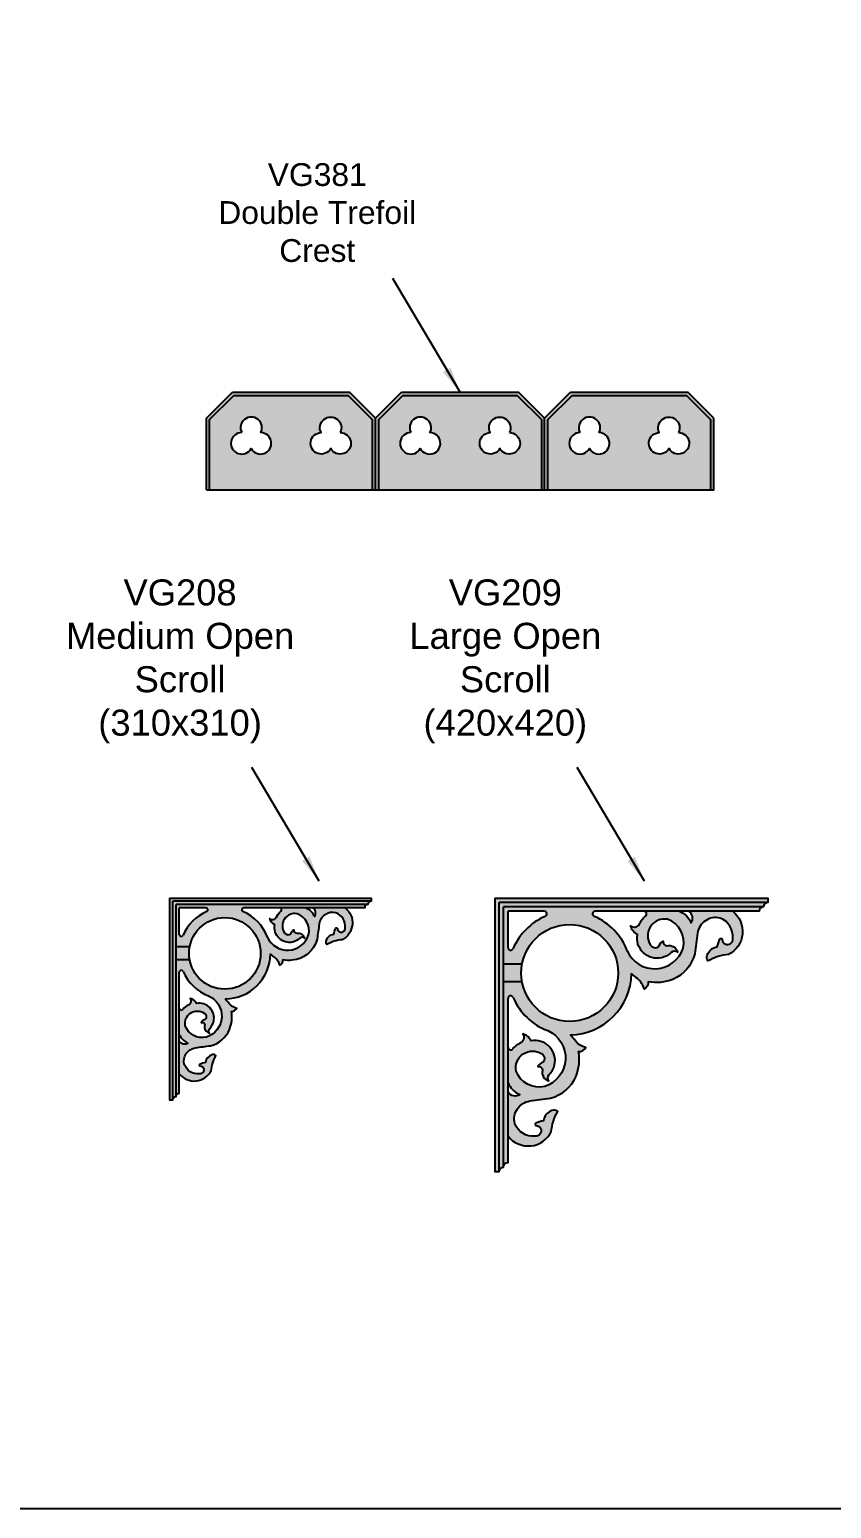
# Model space of a CAD drawing. Header units: millimetres. Extents: x -38686 to 870903, y -23218 to 232707.
# Drawn here: x 5141 to 6374, y 21910 to 24182 of the extents above; entities that cross this region are included whole.
import ezdxf

# ---------------------------------------------------------------- set-up
doc = ezdxf.new("R2010")
doc.units = ezdxf.units.MM
doc.header["$LTSCALE"] = 10
doc.layers.add('42 - Detail Hatch', color=7, linetype='Continuous')
doc.layers.add('44 - Detail Text', color=7, linetype='Continuous')
doc.styles.add('1-20', font='romans.shx', dxfattribs={"width": 0.8, "height": 35})
doc.dimstyles.new('1-20', dxfattribs={"dimtxt": 35, "dimasz": 40, "dimexe": 40, "dimexo": 40, "dimgap": 40, "dimtad": 1, "dimdec": 0, "dimzin": 0, "dimdsep": 46, "dimtxsty": '1-20', "dimblk": 'OBLIQUE', "dimcen": 40, "dimdle": 40, "dimclrd": 251, "dimclre": 251, "dimclrt": 251, "dimadec": 0, "dimazin": 0, "dimtfac": 1, "dimtdec": 0, "dimtix": 1, "dimtmove": 1, "dimatfit": 3, "dimfxl": 1, "dimtolj": 1, "dimtzin": 0, "dimlwd": 25, "dimarcsym": 0})

# ---------------------------------------------------------------- blocks, each defined once
blk = doc.blocks.new('_Oblique')
at = {"color": 0, "linetype": 'ByBlock', "lineweight": -2}
blk.add_line((-0.5, -0.5), (0.5, 0.5), dxfattribs=at)

msp = doc.modelspace()

# ---------------------------------------------------------------- hatches: boundary and pattern name
at = {"layer": '42 - Detail Hatch', "ltscale": 10}
h = msp.add_hatch(color=69, dxfattribs=at)
h.paths.add_polyline_path([(5668.186, 23582.734), (5631.115, 23619.805), (5455.257, 23619.805), (5418.186, 23582.734), (5418.186, 23474.805), (5668.186, 23474.805)], flags=17)
h.paths.add_polyline_path([(5481.962, 23538.484, -1.75846864), (5467.462, 23562.858, -1.62685177), (5496.906, 23562.852, -1.7312516)], flags=16)
h.paths.add_polyline_path([(5589.465, 23562.852, -1.62685177), (5618.909, 23562.858, -1.75846864), (5604.409, 23538.484, -1.7312516)], flags=16)
h.paths.add_polyline_path([(5633.186, 23624.805), (5453.186, 23624.805), (5413.186, 23584.805), (5413.186, 23474.805), (5418.186, 23474.805), (5418.186, 23582.734), (5455.257, 23619.805), (5543.186, 23619.805), (5631.115, 23619.805), (5668.186, 23582.734), (5668.186, 23474.805), (5673.186, 23474.805), (5673.186, 23584.805)])
h.paths.add_polyline_path([(5715.257, 23619.805), (5891.115, 23619.805), (5928.186, 23582.734), (5928.186, 23474.805), (5933.186, 23474.805), (5933.186, 23584.805), (5893.186, 23624.805), (5713.186, 23624.805), (5673.186, 23584.805), (5673.186, 23474.805), (5678.186, 23474.805), (5678.186, 23582.734)])
h.paths.add_polyline_path([(5928.186, 23582.734), (5891.115, 23619.805), (5715.257, 23619.805), (5678.186, 23582.734), (5678.186, 23474.805), (5928.186, 23474.805)], flags=17)
h.paths.add_polyline_path([(5756.906, 23562.852, -1.7312516), (5741.962, 23538.484, -1.75846864), (5727.462, 23562.858, -1.62685177)], flags=16)
h.paths.add_polyline_path([(5849.465, 23562.852, -1.62685177), (5878.909, 23562.858, -1.75846864), (5864.409, 23538.484, -1.7312516)], flags=16)
h.paths.add_polyline_path([(6151.115, 23619.805), (5975.257, 23619.805), (5938.186, 23582.734), (5938.186, 23474.805), (6188.186, 23474.805), (6188.186, 23582.734)])
h.paths.add_polyline_path([(6016.906, 23562.852, -1.7312516), (6001.962, 23538.484, -1.75846864), (5987.462, 23562.858, -1.62685177)], flags=16)
h.paths.add_polyline_path([(6109.465, 23562.852, -1.62685177), (6138.909, 23562.858, -1.75846864), (6124.409, 23538.484, -1.7312516)], flags=16)
h.paths.add_polyline_path([(6153.186, 23624.805), (5973.186, 23624.805), (5933.186, 23584.805), (5933.186, 23474.805), (5938.186, 23474.805), (5938.186, 23582.734), (5975.257, 23619.805), (6151.115, 23619.805), (6188.186, 23582.734), (6188.186, 23474.805), (6193.186, 23474.805), (6193.186, 23584.805)])
h = msp.add_hatch(color=69, dxfattribs=at)
h.paths.add_polyline_path([(5511.562, 22762.224, 0.05281141), (5518.602, 22756.404, -0.15094614), (5526.02, 22744.431, 0.280416), (5530.705, 22752.76, 0.14575824), (5558.426, 22755.623, 0.23410472), (5583.413, 22784.645, -0.00489188), (5586.667, 22807.94, -0.44031891), (5612.175, 22825.119, -0.34568788), (5626.49, 22802.084, -1.0677228), (5614.517, 22801.043, 0.65612464), (5611.914, 22801.433, 0.0478641), (5609.051, 22792.453, 0.28857314), (5597.599, 22783.018, 0.27110551), (5598.445, 22776.446, -0.10873511), (5621.805, 22783.734, 0.54707525), (5626.513, 22832.805), (5576.646, 22832.805, -0.42797946), (5579.379, 22819.531, 0.19022659), (5565.974, 22832.805), (5525.705, 22832.805, -0.70174475), (5527.624, 22827.499, 0.11891308), (5520.424, 22817.831, -0.4156452), (5510.663, 22816.139, 0.22217937), (5518.342, 22806.639, 0.53323045), (5545.737, 22779.96, 0.11872688), (5556.545, 22785.903, -0.36442433), (5563.957, 22786.402, 0.41599938), (5552.049, 22793.755, -0.48920781), (5547.624, 22799.091, 0.21763596), (5542.809, 22792.844, -0.44261599), (5533.243, 22794.503, -0.66270922), (5552.7, 22823.688, -0.37532627), (5570.334, 22791.152, -0.68890684), (5506.95, 22787.8, 0.2020328), (5469.356, 22827.052, -0.8141841), (5470.548, 22832.805), (5626.565, 22832.805), (5656.565, 22832.805, -0.41421356), (5661.565, 22837.805), (5366.565, 22837.805), (5366.565, 22772.805), (5387.482, 22772.805, -0.9125201), (5496.565, 22762.805, -0.9125201), (5387.482, 22752.805), (5366.565, 22752.805), (5366.565, 22542.805, -0.41421356), (5371.565, 22547.805), (5371.565, 22577.805), (5371.565, 22733.823, -0.8141841), (5377.318, 22735.014, 0.2020328), (5416.57, 22697.42, -0.68890684), (5413.218, 22634.036, -0.37532627), (5380.683, 22651.671, -0.66270922), (5409.867, 22671.127, -0.44261599), (5411.526, 22661.561, 0.21763596), (5405.279, 22656.746, -0.48920781), (5410.615, 22652.321, 0.41599938), (5417.968, 22640.413, -0.36442433), (5418.467, 22647.825, 0.11872688), (5424.41, 22658.633, 0.53323045), (5397.731, 22686.028, 0.22217937), (5388.231, 22693.707, -0.4156452), (5386.539, 22683.946, 0.11891308), (5376.871, 22676.746, -0.70174475), (5371.565, 22678.665), (5371.565, 22638.396, 0.19022659), (5384.839, 22624.991, -0.42797946), (5371.565, 22627.724), (5371.565, 22577.858, 0.54707525), (5420.636, 22582.565, -0.10873511), (5427.924, 22605.925, 0.27110551), (5421.352, 22606.771, 0.28857314), (5411.917, 22595.319, 0.0478641), (5402.937, 22592.456, 0.65612464), (5403.327, 22589.853, -1.0677228), (5402.286, 22577.88, -0.34568788), (5379.251, 22592.195, -0.44031891), (5396.43, 22617.703, -0.00489188), (5419.725, 22620.957, 0.23410472), (5448.747, 22645.944, 0.14575824), (5451.61, 22673.665, 0.280416), (5459.939, 22678.35, -0.15094614), (5447.966, 22685.768, 0.05281141), (5442.147, 22692.808, 0.40935338)], flags=17)
h.paths.add_polyline_path([(5371.565, 22791.788), (5371.565, 22832.805), (5412.582, 22832.805, -0.8141841), (5413.773, 22827.052, 0.19083014), (5377.318, 22790.597, -0.8141841)], flags=16)
h.paths.add_polyline_path([(5387.482, 22752.805, -0.04574064), (5386.565, 22762.805, -0.04574064), (5387.482, 22772.805), (5366.565, 22772.805), (5366.565, 22752.805)], flags=16)
h.paths.add_polyline_path([(5366.565, 22837.805), (5661.565, 22837.805, -0.41421356), (5666.565, 22842.805), (5361.565, 22842.805), (5361.565, 22537.805, -0.41421356), (5366.565, 22542.805)])
h.paths.add_polyline_path([(5361.565, 22842.805), (5666.565, 22842.805), (5666.565, 22847.805), (5356.565, 22847.805), (5356.565, 22537.805), (5361.565, 22537.805)])
h = msp.add_hatch(color=69, dxfattribs=at)
h.paths.add_polyline_path([(6066.562, 22731.856, 0.05281141), (6076.099, 22723.971, -0.15094614), (6086.15, 22707.749, 0.280416), (6092.497, 22719.034, 0.14575824), (6130.054, 22722.913, 0.23410472), (6163.908, 22762.233, -0.00489188), (6168.316, 22793.795, -0.44031891), (6202.875, 22817.069, -0.34568788), (6222.27, 22785.86, -1.0677228), (6206.049, 22784.45, 0.65612464), (6202.522, 22784.979, 0.0478641), (6198.643, 22772.812, 0.28857314), (6183.127, 22760.029, 0.27110551), (6184.273, 22751.125, -0.10873511), (6215.923, 22760.999, 0.54707525), (6222.3, 22827.483), (6154.739, 22827.483, -0.42797946), (6158.442, 22809.498, 0.19022659), (6140.281, 22827.483), (6085.722, 22827.483, -0.70174475), (6088.322, 22820.294, 0.11891308), (6078.568, 22807.195, -0.4156452), (6065.344, 22804.903, 0.22217937), (6075.747, 22792.031, 0.53323045), (6112.862, 22755.885, 0.11872688), (6127.506, 22763.937, -0.36442433), (6137.548, 22764.613, 0.41599938), (6121.414, 22774.576, -0.48920781), (6115.419, 22781.805, 0.21763596), (6108.895, 22773.341, -0.44261599), (6095.936, 22775.589, -0.66270922), (6122.296, 22815.13, -0.37532627), (6146.187, 22771.049, -0.68890684), (6060.313, 22766.508, 0.2020328), (6009.379, 22819.688, -0.8141841), (6010.993, 22827.483), (6222.371, 22827.483), (6263.016, 22827.483, -0.41421356), (6269.791, 22834.257), (5870.113, 22834.257), (5870.113, 22746.192), (5898.452, 22746.192, -0.9125201), (6046.242, 22732.644, -0.9125201), (5898.452, 22719.096), (5870.113, 22719.096), (5870.113, 22434.579, -0.41421356), (5876.887, 22441.354), (5876.887, 22481.999), (5876.887, 22693.377, -0.8141841), (5884.682, 22694.991, 0.2020328), (5937.862, 22644.057, -0.68890684), (5933.321, 22558.183, -0.37532627), (5889.24, 22582.074, -0.66270922), (5928.781, 22608.435, -0.44261599), (5931.029, 22595.475, 0.21763596), (5922.565, 22588.951, -0.48920781), (5929.795, 22582.956, 0.41599938), (5939.757, 22566.822, -0.36442433), (5940.433, 22576.864, 0.11872688), (5948.485, 22591.508, 0.53323045), (5912.339, 22628.623, 0.22217937), (5899.467, 22639.026, -0.4156452), (5897.175, 22625.802, 0.11891308), (5884.076, 22616.048, -0.70174475), (5876.887, 22618.648), (5876.887, 22564.089, 0.19022659), (5894.872, 22545.928, -0.42797946), (5876.887, 22549.631), (5876.887, 22482.07, 0.54707525), (5943.371, 22488.447, -0.10873511), (5953.245, 22520.097, 0.27110551), (5944.341, 22521.243, 0.28857314), (5931.558, 22505.727, 0.0478641), (5919.392, 22501.848, 0.65612464), (5919.921, 22498.321, -1.0677228), (5918.51, 22482.1, -0.34568788), (5887.301, 22501.495, -0.44031891), (5910.575, 22536.054, -0.00489188), (5942.137, 22540.462, 0.23410472), (5981.457, 22574.316, 0.14575824), (5985.336, 22611.873, 0.280416), (5996.621, 22618.22, -0.15094614), (5980.399, 22628.271, 0.05281141), (5972.514, 22637.809, 0.40935338)], flags=17)
h.paths.add_polyline_path([(5876.887, 22771.911), (5876.887, 22827.483), (5932.459, 22827.483, -0.8141841), (5934.073, 22819.688, 0.19083014), (5884.682, 22770.297, -0.8141841)], flags=16)
h.paths.add_polyline_path([(5898.452, 22719.096, -0.04574064), (5897.21, 22732.644, -0.04574064), (5898.452, 22746.192), (5870.113, 22746.192), (5870.113, 22719.096)], flags=16)
h.paths.add_polyline_path([(5870.113, 22834.257), (6269.791, 22834.257, -0.41421356), (6276.565, 22841.031), (5863.339, 22841.031), (5863.339, 22427.805, -0.41421356), (5870.113, 22434.579)])
h.paths.add_polyline_path([(5863.339, 22841.031), (6276.565, 22841.031), (6276.565, 22847.805), (5856.565, 22847.805), (5856.565, 22427.805), (5863.339, 22427.805)])

# ---------------------------------------------------------------- linework, layer by layer
at = {"ltscale": 10}
msp.add_line((5455.257, 23619.805), (5543.186, 23619.805), dxfattribs=at)
at = {"color": 3, "ltscale": 10}
msp.add_lwpolyline([(3559.383, 21910.089), (20050.431, 21910.089), (20050.431, 25573.676), (3559.383, 25573.676)], close=True, dxfattribs=at)
at = {"ltscale": 10}
for points in [[(5413.186, 23584.805), (5453.186, 23624.805)], [(5418.186, 23474.805), (5418.186, 23582.734), (5455.257, 23619.805), (5631.115, 23619.805), (5668.186, 23582.734), (5668.186, 23474.805)], [(5453.186, 23624.805), (5633.186, 23624.805)], [(5673.186, 23584.805), (5633.186, 23624.805)], [(5673.186, 23584.805), (5713.186, 23624.805)], [(5678.186, 23474.805), (5678.186, 23582.734), (5715.257, 23619.805), (5891.115, 23619.805), (5928.186, 23582.734), (5928.186, 23474.805)], [(5713.186, 23624.805), (5893.186, 23624.805)], [(5933.186, 23584.805), (5893.186, 23624.805)], [(5933.186, 23584.805), (5973.186, 23624.805)], [(5938.186, 23474.805), (5938.186, 23582.734), (5975.257, 23619.805), (6151.115, 23619.805), (6188.186, 23582.734), (6188.186, 23474.805)], [(5973.186, 23624.805), (6153.186, 23624.805)], [(6193.186, 23584.805), (6153.186, 23624.805)], [(5413.186, 23474.805), (6193.186, 23474.805), (6193.186, 23584.805)], [(5413.186, 23474.805), (5413.186, 23584.805)], [(5673.186, 23474.805), (5673.186, 23584.805)], [(5933.186, 23474.805), (5933.186, 23584.805)], [(5361.565, 22537.805), (5361.565, 22842.805)], [(5666.565, 22842.805), (5361.565, 22842.805)], [(5366.565, 22542.805), (5366.565, 22837.805)], [(5661.565, 22837.805), (5366.565, 22837.805)], [(5371.565, 22791.788), (5371.565, 22832.805)], [(5412.582, 22832.805), (5371.565, 22832.805)], [(5626.565, 22832.805), (5470.548, 22832.805)], [(5863.339, 22427.805), (5863.339, 22841.031)], [(6276.565, 22841.031), (5863.339, 22841.031)], [(5870.113, 22434.579), (5870.113, 22834.257)], [(6269.791, 22834.257), (5870.113, 22834.257)], [(5876.887, 22771.911), (5876.887, 22827.483)], [(5932.459, 22827.483), (5876.887, 22827.483)], [(6222.371, 22827.483), (6010.993, 22827.483)], [(5387.482, 22772.805), (5366.565, 22772.805)], [(5387.482, 22752.805), (5366.565, 22752.805)], [(5898.452, 22746.192), (5870.113, 22746.192)], [(5371.565, 22577.805), (5371.565, 22733.823)], [(5898.452, 22719.096), (5870.113, 22719.096)], [(5876.887, 22481.999), (5876.887, 22693.377)]]:
    msp.add_lwpolyline(points, dxfattribs=at)
for points in [[(5467.462, 23562.858, 1.75846864), (5481.962, 23538.484, 1.7312516), (5496.906, 23562.852, 1.62685177)], [(5618.909, 23562.858, -1.75846864), (5604.409, 23538.484, -1.7312516), (5589.465, 23562.852, -1.62685177)], [(5727.462, 23562.858, 1.75846864), (5741.962, 23538.484, 1.7312516), (5756.906, 23562.852, 1.62685177)], [(5878.909, 23562.858, -1.75846864), (5864.409, 23538.484, -1.7312516), (5849.465, 23562.852, -1.62685177)], [(5987.462, 23562.858, 1.75846864), (6001.962, 23538.484, 1.7312516), (6016.906, 23562.852, 1.62685177)], [(6138.909, 23562.858, -1.75846864), (6124.409, 23538.484, -1.7312516), (6109.465, 23562.852, -1.62685177)], [(5565.974, 22832.805, -0.19022659), (5579.379, 22819.531, 0.42797946), (5576.646, 22832.805)], [(6140.281, 22827.483, -0.19022659), (6158.442, 22809.498, 0.42797946), (6154.739, 22827.483)], [(5371.565, 22638.396, 0.19022659), (5384.839, 22624.991, -0.42797946), (5371.565, 22627.724)], [(5876.887, 22564.089, 0.19022659), (5894.872, 22545.928, -0.42797946), (5876.887, 22549.631)]]:
    msp.add_lwpolyline(points, format="xyb", close=True, dxfattribs=at)
for points in [[(5356.565, 22847.805), (5666.565, 22847.805), (5666.565, 22842.805), (5666.565, 22842.805, 0.41421356), (5661.565, 22837.805), (5661.565, 22837.805), (5661.565, 22837.805, 0.41421356), (5656.565, 22832.805), (5656.565, 22832.805), (5626.565, 22832.805)], [(5356.565, 22847.805), (5356.565, 22537.805), (5361.565, 22537.805), (5361.565, 22537.805, -0.41421356), (5366.565, 22542.805), (5366.565, 22542.805), (5366.565, 22542.805, -0.41421356), (5371.565, 22547.805), (5371.565, 22547.805), (5371.565, 22577.805)], [(5626.513, 22832.805, -0.54707525), (5621.805, 22783.734, 0.10873511), (5598.445, 22776.446, -0.27110551), (5597.599, 22783.018, -0.28857314), (5609.051, 22792.453, -0.0478641), (5611.914, 22801.433, -0.65612464), (5614.517, 22801.043, 1.0677228), (5626.49, 22802.084, 0.34568788), (5612.175, 22825.119, 0.44031891), (5586.667, 22807.94, 0.00489188), (5583.413, 22784.645, -0.23410472), (5558.426, 22755.623, -0.14575824), (5530.705, 22752.76, -0.280416), (5526.02, 22744.431, 0.15094614), (5518.602, 22756.404, -0.05281141), (5511.562, 22762.224, -0.05281141)], [(5856.565, 22847.805), (6276.565, 22847.805), (6276.565, 22841.031), (6276.565, 22841.031, 0.41421356), (6269.791, 22834.257), (6269.791, 22834.257), (6269.791, 22834.257, 0.41421356), (6263.016, 22827.483), (6263.016, 22827.483), (6222.371, 22827.483)], [(5856.565, 22847.805), (5856.565, 22427.805), (5863.339, 22427.805), (5863.339, 22427.805, -0.41421356), (5870.113, 22434.579), (5870.113, 22434.579), (5870.113, 22434.579, -0.41421356), (5876.887, 22441.354), (5876.887, 22441.354), (5876.887, 22481.999)], [(5506.95, 22787.8, 0.68890684), (5570.334, 22791.152, 0.37532627), (5552.7, 22823.688, 0.66270922), (5533.243, 22794.503, 0.44261599), (5542.809, 22792.844, -0.21763596), (5547.624, 22799.091, 0.48920781), (5552.049, 22793.755, -0.41599938), (5563.957, 22786.402, 0.35189397), (5556.734, 22786.076, -0.12119579), (5545.737, 22779.96, -0.53323045), (5518.342, 22806.639, -0.22217937), (5510.663, 22816.139, 0.4156452), (5520.424, 22817.831, -0.11891308), (5527.624, 22827.499, -0.11891308)], [(6060.313, 22766.508, 0.68890684), (6146.187, 22771.049, 0.37532627), (6122.296, 22815.13, 0.66270922), (6095.936, 22775.589, 0.44261599), (6108.895, 22773.341, -0.21763596), (6115.419, 22781.805, 0.48920781), (6121.414, 22774.576, -0.41599938), (6137.548, 22764.613, 0.35189397), (6127.762, 22764.173, -0.12119579), (6112.862, 22755.885, -0.53323045), (6075.747, 22792.031, -0.22217937), (6065.344, 22804.903, 0.4156452), (6078.568, 22807.195, -0.11891308), (6088.322, 22820.294, -0.11891308)], [(6222.3, 22827.483, -0.54707525), (6215.923, 22760.999, 0.10873511), (6184.273, 22751.125, -0.27110551), (6183.127, 22760.029, -0.28857314), (6198.643, 22772.812, -0.0478641), (6202.522, 22784.979, -0.65612464), (6206.049, 22784.45, 1.0677228), (6222.27, 22785.86, 0.34568788), (6202.875, 22817.069, 0.44031891), (6168.316, 22793.795, 0.00489188), (6163.908, 22762.233, -0.23410472), (6130.054, 22722.913, -0.14575824), (6092.497, 22719.034, -0.280416), (6086.15, 22707.749, 0.15094614), (6076.099, 22723.971, -0.05281141), (6066.562, 22731.856, -0.05281141)], [(5416.57, 22697.42, -0.68890684), (5413.218, 22634.036, -0.37532627), (5380.683, 22651.671, -0.66270922), (5409.867, 22671.127, -0.44261599), (5411.526, 22661.561, 0.21763596), (5405.279, 22656.746, -0.48920781), (5410.615, 22652.321, 0.41599938), (5417.968, 22640.413, -0.35189397), (5418.294, 22647.636, 0.12119579), (5424.41, 22658.633, 0.53323045), (5397.731, 22686.028, 0.22217937), (5388.231, 22693.707, -0.4156452), (5386.539, 22683.946, 0.11891308), (5376.871, 22676.746, 0.11891308)], [(5371.565, 22577.858, 0.54707525), (5420.636, 22582.565, -0.10873511), (5427.924, 22605.925, 0.27110551), (5421.352, 22606.771, 0.28857314), (5411.917, 22595.319, 0.0478641), (5402.937, 22592.456, 0.65612464), (5403.327, 22589.853, -1.0677228), (5402.286, 22577.88, -0.34568788), (5379.251, 22592.195, -0.44031891), (5396.43, 22617.703, -0.00489188), (5419.725, 22620.957, 0.23410472), (5448.747, 22645.944, 0.14575824), (5451.61, 22673.665, 0.280416), (5459.939, 22678.35, -0.15094614), (5447.966, 22685.768, 0.05281141), (5442.147, 22692.808, 0.05281141)], [(5876.887, 22482.07, 0.54707525), (5943.371, 22488.447, -0.10873511), (5953.245, 22520.097, 0.27110551), (5944.341, 22521.243, 0.28857314), (5931.558, 22505.727, 0.0478641), (5919.392, 22501.848, 0.65612464), (5919.921, 22498.321, -1.0677228), (5918.51, 22482.1, -0.34568788), (5887.301, 22501.495, -0.44031891), (5910.575, 22536.054, -0.00489188), (5942.137, 22540.462, 0.23410472), (5981.457, 22574.316, 0.14575824), (5985.336, 22611.873, 0.280416), (5996.621, 22618.22, -0.15094614), (5980.399, 22628.271, 0.05281141), (5972.514, 22637.809, 0.05281141)], [(5937.862, 22644.057, -0.68890684), (5933.321, 22558.183, -0.37532627), (5889.24, 22582.074, -0.66270922), (5928.781, 22608.435, -0.44261599), (5931.029, 22595.475, 0.21763596), (5922.565, 22588.951, -0.48920781), (5929.795, 22582.956, 0.41599938), (5939.757, 22566.822, -0.35189397), (5940.198, 22576.608, 0.12119579), (5948.485, 22591.508, 0.53323045), (5912.339, 22628.623, 0.22217937), (5899.467, 22639.026, -0.4156452), (5897.175, 22625.802, 0.11891308), (5884.076, 22616.048, 0.11891308)]]:
    msp.add_lwpolyline(points, format="xyb", dxfattribs=at)
for centre, radius in [((5441.565, 22762.805), 55), ((5971.726, 22732.644), 74.516)]:
    msp.add_circle(centre, radius, dxfattribs=at)
for centre, radius, start, end in [((5412.582, 22829.805), 3, 293.392267, 90), ((5470.548, 22829.805), 3, 90, 246.607733), ((5525.705, 22829.805), 3, 309.763772, 90), ((5441.565, 22762.805), 70, 113.392267, 156.607733), ((5441.565, 22762.805), 70, 20.920214, 66.607733), ((5971.726, 22732.644), 94.839, 113.392267, 156.607733), ((5932.459, 22823.418), 4.065, 293.392267, 90), ((6010.993, 22823.418), 4.065, 90, 246.607733), ((5971.726, 22732.644), 94.839, 20.920214, 66.607733), ((6085.722, 22823.418), 4.065, 309.763772, 90), ((5374.565, 22791.788), 3, 180, 336.607733), ((5880.952, 22771.911), 4.065, 180, 336.607733), ((5441.565, 22762.805), 70, 270.47619, 359.52381), ((5374.565, 22733.823), 3, 23.392267, 180), ((5441.565, 22762.805), 70, 203.392267, 249.079786), ((5971.726, 22732.644), 94.839, 270.47619, 359.52381), ((5880.952, 22693.377), 4.065, 23.392267, 180), ((5374.565, 22678.665), 3, 180, 320.236228), ((5971.726, 22732.644), 94.839, 203.392267, 249.079786), ((5880.952, 22618.648), 4.065, 180, 320.236228)]:
    msp.add_arc(centre, radius, start, end, dxfattribs=at)

# ---------------------------------------------------------------- texts
at = {"layer": '44 - Detail Text', "color": 251, "ltscale": 10, "width": 401.01764, "attachment_point": 9, "style": '1-20'}
for s, insert, char_height in [('\\pxqc;{\\fArial|b0|i0|c0|p34;\\W1;\\C3;VG381 \\PDouble Trefoil Crest}', (5784.125, 23824.57), 35), ('\\pxqc;{\\fArial|b0|i0|c0|p34;\\W1;\\C3;VG208\\PMedium Open Scroll (310x310)}', (5573.249, 23085.254), 40), ('\\pxqc;{\\fArial|b0|i0|c0|p34;\\W1;\\C3;VG209\\PLarge Open Scroll (420x420)}', (6073.249, 23085.254), 40)]:
    msp.add_mtext(s, dxfattribs=dict(at, insert=insert, char_height=char_height))

# ---------------------------------------------------------------- leaders
at = {"layer": '44 - Detail Text', "ltscale": 10}
for points in [[(5803.186, 23624.805), (5699.724, 23799.37)], [(5586.602, 22873.655), (5483.141, 23048.22)], [(6086.602, 22873.655), (5983.141, 23048.22)]]:
    msp.add_leader(points, dimstyle='1-20', override={"dimgap": 40, "dimtad": 0}, dxfattribs=at)

doc.saveas('drawing.dxf')
